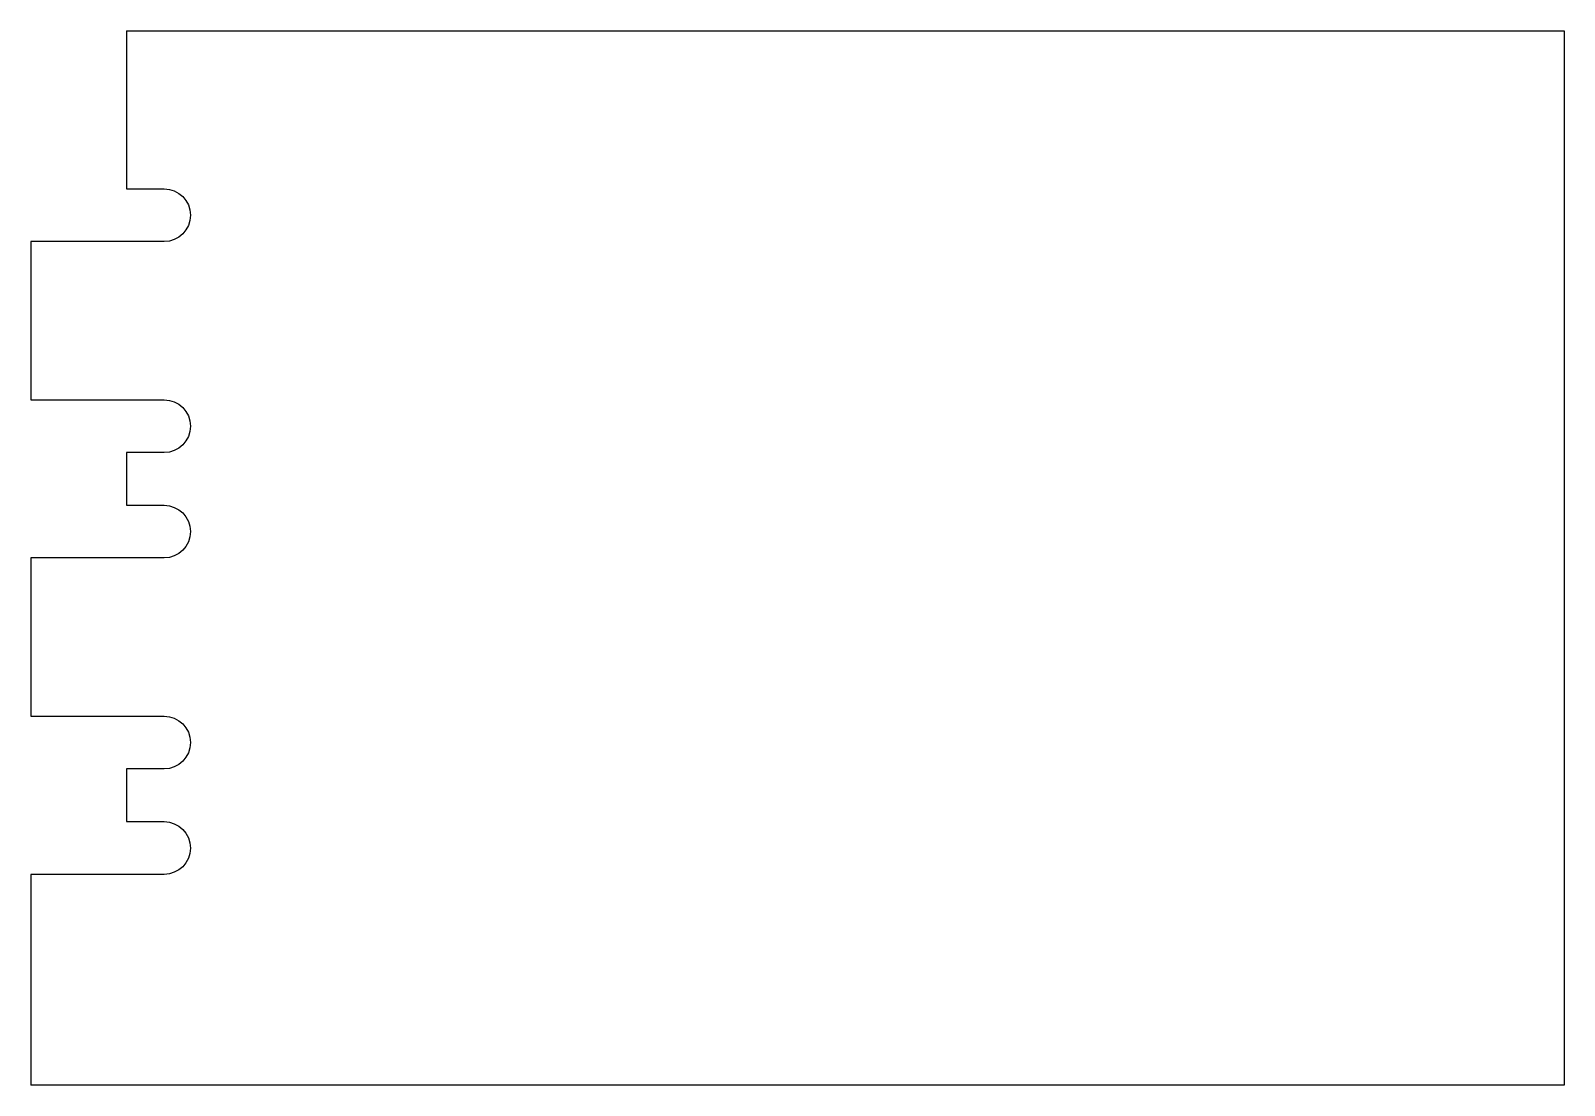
# Model space of a CAD drawing. Extents: x 282 to 522, y 0 to 165.
import ezdxf

# ---------------------------------------------------------------- set-up
doc = ezdxf.new("R2010")
doc.units = 0
doc.layers.add('1', color=7, linetype='CONTINUOUS')

msp = doc.modelspace()

# ---------------------------------------------------------------- linework, layer by layer
at = {"layer": '1', "color": 7, "linetype": 'CONTINUOUS'}
msp.add_lwpolyline([(297.3968, 165), (522.3968, 165), (522.3968, 165), (522.3968, 0), (522.3968, 0), (282.3968, 0)], dxfattribs=at)
msp.add_lwpolyline([(297.3968, 165), (297.3968, 140.25), (297.3968, 140.25), (303.2718, 140.25), (303.2718, 140.25, -1), (303.2718, 132), (303.2718, 132), (282.3968, 132), (282.3968, 132), (282.3968, 107.25), (282.3968, 107.25), (303.2718, 107.25), (303.2718, 107.25, -1), (303.2718, 99), (303.2718, 99), (297.3968, 99), (297.3968, 99), (297.3968, 90.75), (297.3968, 90.75), (303.2718, 90.75), (303.2718, 90.75, -1), (303.2718, 82.5), (303.2718, 82.5), (282.3968, 82.5), (282.3968, 82.5), (282.3968, 57.75), (282.3968, 57.75), (303.2718, 57.75), (303.2718, 57.75, -1), (303.2718, 49.5), (303.2718, 49.5), (297.3968, 49.5), (297.3968, 49.5), (297.3968, 41.25), (297.3968, 41.25), (303.2718, 41.25), (303.2718, 41.25, -1), (303.2718, 33), (303.2718, 33), (282.3968, 33), (282.3968, 33), (282.3968, 0)], format="xyb", dxfattribs=at)

doc.saveas('drawing.dxf')
